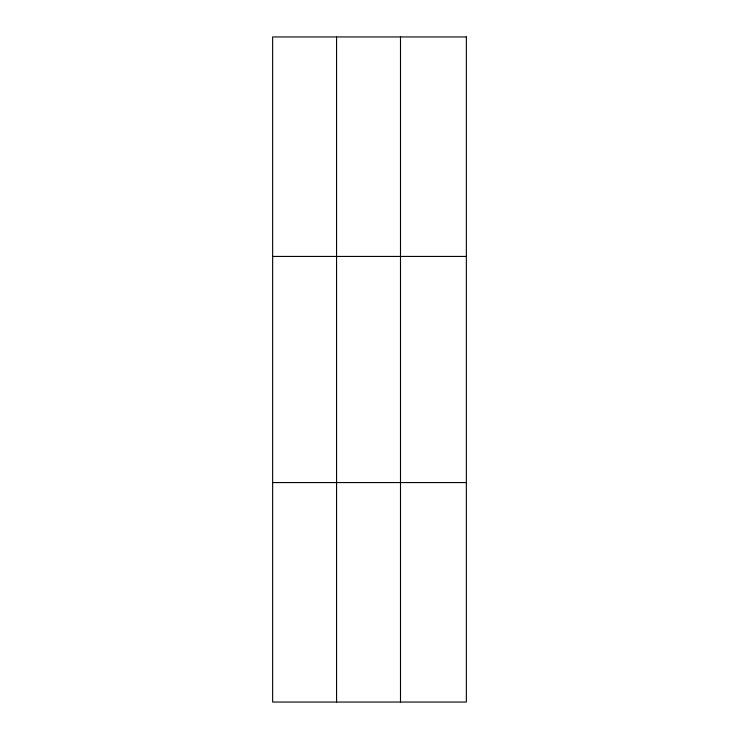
<?xml version="1.0" encoding="UTF-8"?>
<svg xmlns="http://www.w3.org/2000/svg" width="739" height="739" viewBox="0 0 739 739"><rect width="100%" height="100%" fill="white"/><g stroke="black" fill="none" stroke-linecap="round" stroke-linejoin="round"><path stroke-width="1.11" d="M336.568 36.95L336.568 702.05M400.492 36.95L400.492 702.05M272.645 256.433L466.355 256.433M272.645 482.567L466.355 482.567M466.355 36.95L466.355 702.05L272.645 702.05L272.645 36.95L466.355 36.95"/></g></svg>
